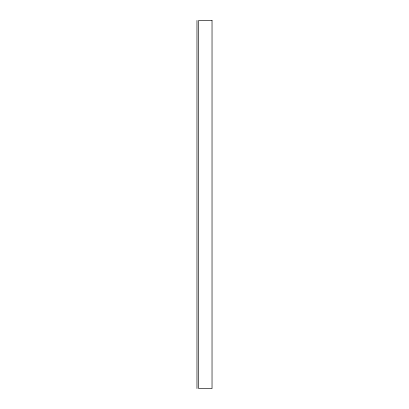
<?xml version="1.0" encoding="UTF-8"?>
<svg xmlns="http://www.w3.org/2000/svg" width="409" height="409" viewBox="0 0 409 409"><rect width="100%" height="100%" fill="white"/><g stroke="black" fill="none" stroke-linecap="round" stroke-linejoin="round"><path stroke-width="0.61" d="M196.969 20.45L196.969 388.55M212.031 20.45L198.646 20.45L198.646 388.55L212.031 388.55L212.031 20.45"/></g></svg>
